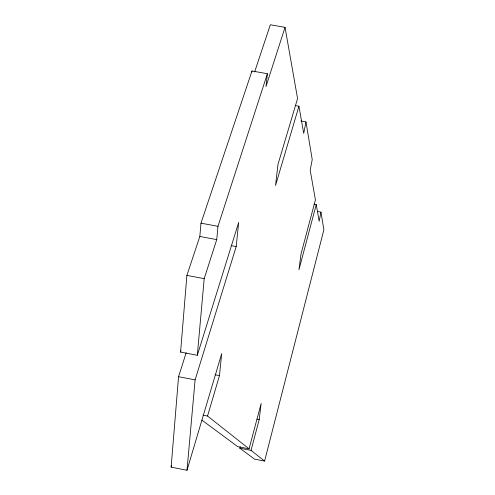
<?xml version="1.0" encoding="UTF-8"?>
<svg xmlns="http://www.w3.org/2000/svg" width="495" height="495" viewBox="0 0 495 495"><rect width="100%" height="100%" fill="white"/><g stroke="black" fill="none" stroke-linecap="round" stroke-linejoin="round"><path stroke-width="0.74" d="M317.394 211.47L320.958 212.126L323.879 229.748L264.59 461.08L251.033 450.376L259.213 419.556L261.15 403.499L249.065 448.817L207.547 416.035L219.477 375.6L221.68 353.647L186.999 470.25L171.121 467.15L178.559 376.695L186.188 352.725M186.999 470.25L195.11 379.869L236.208 246.553L238.67 222.441L197.319 355.28L180.582 352.087L186.887 275.399L199.832 236.474L200.982 223.165L251.98 70.971L267.374 73.724L266.001 86.526L285.04 27.349L270.338 24.75L254.603 72.016M197.319 355.28L204.194 278.642L216.736 239.617L217.979 226.314L267.374 73.724M251.875 72.029L251.98 70.971M320.958 212.126L319.182 221.271L316.243 204.583L313.997 204.169M300.849 120.966L305.972 121.894L303.713 133.403L298.93 106.233L295.255 105.571M316.243 204.583L298.974 269.67L301.016 253.972L315.426 199.931L310.179 170.125L312.234 159.6L305.972 121.894M264.59 461.08L254.566 459.131L239.803 448.198L240.205 446.731M298.93 106.233L275.536 185.532L277.992 164.346L297.569 98.517L285.04 27.349M171.121 467.15L171.573 465.677M180.582 352.087L181.022 350.714M200.982 223.165L217.979 226.314M199.832 236.474L216.736 239.617M231.103 245.6L236.208 246.553M186.887 275.399L204.194 278.642M215.053 374.758L219.477 375.6M178.559 376.695L195.11 379.869M257.004 419.129L259.213 419.556M203.024 415.163L207.547 416.035M249.065 448.817L237.662 446.608L201.923 420.125M239.803 448.198L251.033 450.376"/></g></svg>
